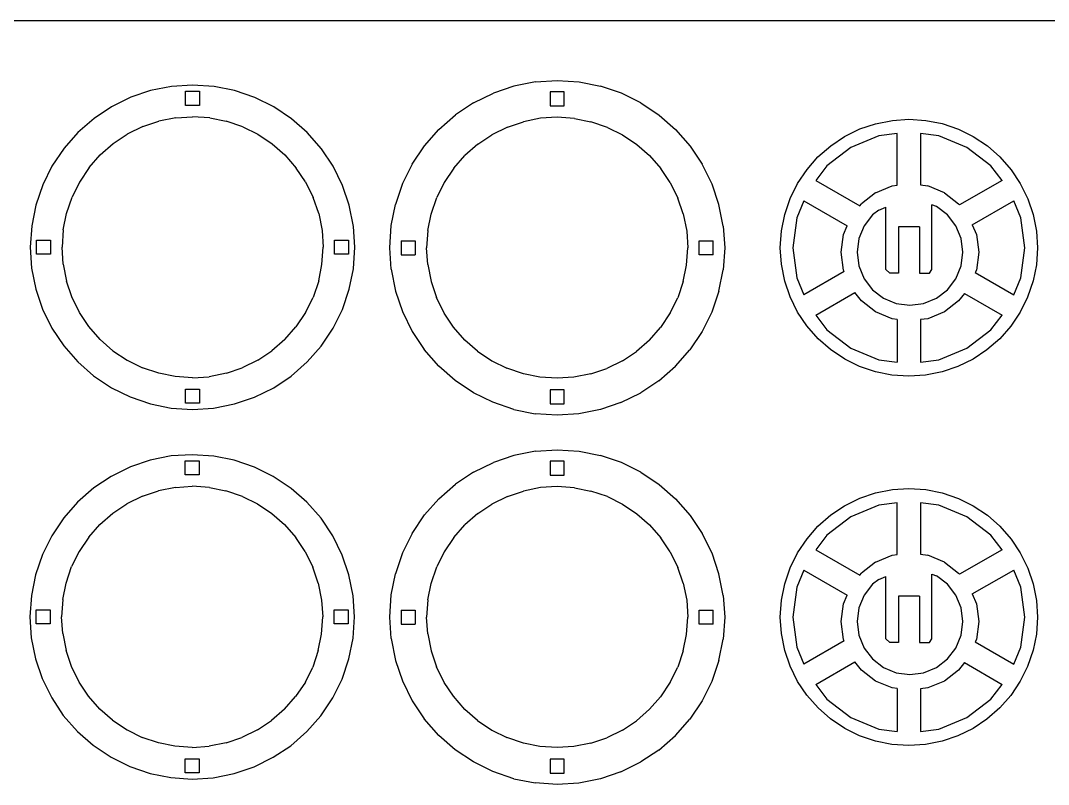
# Model space of a CAD drawing. Extents: x -2494 to 2494, y -1959 to 1959.
# Drawn here: x -1609 to -438, y 1087 to 1959 of the extents above; entities that cross this region are included whole.
import ezdxf

# ---------------------------------------------------------------- set-up
doc = ezdxf.new("R2010")
doc.units = 0
doc.header["$MEASUREMENT"] = 0
doc.layers.get('0').update_dxf_attribs({"linetype": 'CONTINUOUS'})

msp = doc.modelspace()

# ---------------------------------------------------------------- linework, layer by layer
for p, q in [((-2494.3, 1958.6), (2494.3, 1958.6)), ((-1022.1, 1888.7), (-1046.9, 1883.8)), ((-1022.1, 1888.7), (-997.5, 1890.3)), ((-997.5, 1890.3), (-972.3, 1888.7)), ((-972.3, 1888.7), (-948.1, 1883.8)), ((-1461.1, 1878.7), (-1483.7, 1871.1)), ((-1437, 1883.5), (-1461.1, 1878.7)), ((-1413.2, 1885), (-1437, 1883.5)), ((-1421.2, 1861.9), (-1421.2, 1877.9)), ((-1421.2, 1877.9), (-1405.2, 1877.9)), ((-1388.7, 1883.4), (-1413.2, 1885)), ((-1405.2, 1877.9), (-1405.2, 1861.9)), ((-1365.3, 1878.7), (-1388.7, 1883.4)), ((-1342.1, 1870.8), (-1365.3, 1878.7)), ((-1093, 1864.8), (-1070.3, 1875.9)), ((-1046.9, 1883.8), (-1070.3, 1875.9)), ((-989.5, 1877.3), (-1005.5, 1877.3)), ((-1005.5, 1877.3), (-1005.5, 1861.3)), ((-989.5, 1861.3), (-989.5, 1877.3)), ((-924.2, 1875.7), (-948.1, 1883.8)), ((-902.1, 1864.8), (-924.2, 1875.7)), ((-1483.7, 1871.1), (-1505.7, 1860.2)), ((-1320.7, 1860.2), (-1342.1, 1870.8)), ((-1093, 1864.8), (-1113.5, 1851.1)), ((-902.1, 1864.8), (-881.1, 1850.7)), ((-1505.7, 1860.2), (-1525.5, 1847)), ((-1405.2, 1861.9), (-1421.2, 1861.9)), ((-1300.3, 1846.6), (-1320.7, 1860.2)), ((-1005.5, 1861.3), (-989.5, 1861.3)), ((-1525.5, 1847), (-1544, 1830.8)), ((-1469.9, 1837.7), (-1451.8, 1843.8)), ((-1432.3, 1847.6), (-1451.8, 1843.8)), ((-1432.3, 1847.6), (-1413.2, 1848.9)), ((-1393.5, 1847.6), (-1413.2, 1848.9)), ((-1393.5, 1847.6), (-1374.7, 1843.8)), ((-1356, 1837.4), (-1374.7, 1843.8)), ((-1282.4, 1830.8), (-1300.3, 1846.6)), ((-1132.5, 1834.4), (-1113.5, 1851.1)), ((-1054.2, 1837.1), (-1036.1, 1843.2)), ((-1016.7, 1847.1), (-1036.1, 1843.2)), ((-997.6, 1848.3), (-1016.7, 1847.1)), ((-977.8, 1847), (-997.6, 1848.3)), ((-977.8, 1847), (-959.1, 1843.2)), ((-940.3, 1836.8), (-959.1, 1843.2)), ((-881.1, 1850.7), (-862.6, 1834.4)), ((-652.4, 1835), (-634.6, 1841)), ((-634.6, 1841), (-615.4, 1844.8)), ((-615.4, 1844.8), (-596.6, 1846)), ((-596.6, 1846), (-577.2, 1844.7)), ((-577.2, 1844.7), (-558.7, 1841.1)), ((-558.7, 1841.1), (-540.2, 1834.8)), ((-1544, 1830.8), (-1559.7, 1812.9)), ((-1503.6, 1818.3), (-1487.7, 1828.9)), ((-1469.9, 1837.7), (-1487.7, 1828.9)), ((-1356, 1837.4), (-1338.8, 1829)), ((-1338.8, 1829), (-1322.4, 1817.9)), ((-1266.3, 1812.4), (-1282.4, 1830.8)), ((-1148.8, 1815.9), (-1132.5, 1834.4)), ((-1087.9, 1817.7), (-1072, 1828.3)), ((-1054.2, 1837.1), (-1072, 1828.3)), ((-940.3, 1836.8), (-923.2, 1828.4)), ((-923.2, 1828.4), (-906.7, 1817.3)), ((-862.6, 1834.4), (-845.9, 1815.4)), ((-669.9, 1826.4), (-652.4, 1835)), ((-610, 1829.9), (-630.8, 1827.1)), ((-610, 1770.8), (-610, 1829.9)), ((-562.4, 1827.1), (-583.2, 1829.9)), ((-583.2, 1829.9), (-583.2, 1771.1)), ((-540.2, 1834.8), (-523.3, 1826.4)), ((-1518.5, 1805.3), (-1503.6, 1818.3)), ((-1322.4, 1817.9), (-1308, 1805.3)), ((-1087.9, 1817.7), (-1102.8, 1804.7)), ((-906.7, 1817.3), (-892.3, 1804.7)), ((-685.6, 1815.9), (-669.9, 1826.4)), ((-630.8, 1827.1), (-662.7, 1813.9)), ((-530.5, 1813.9), (-562.4, 1827.1)), ((-523.3, 1826.4), (-507.1, 1815.6)), ((-1559.7, 1812.9), (-1573.4, 1792.5)), ((-1531.1, 1790.9), (-1518.5, 1805.3)), ((-1308, 1805.3), (-1294.9, 1790.4)), ((-1253, 1792.5), (-1266.3, 1812.4)), ((-1162.8, 1794.9), (-1148.8, 1815.9)), ((-1115.4, 1790.3), (-1102.8, 1804.7)), ((-892.3, 1804.7), (-879.3, 1789.8)), ((-845.9, 1815.4), (-832.2, 1794.9)), ((-700.3, 1803.1), (-685.6, 1815.9)), ((-662.7, 1813.9), (-690.1, 1792.9)), ((-503.1, 1792.9), (-530.5, 1813.9)), ((-507.1, 1815.6), (-493, 1803.1)), ((-1162.8, 1794.9), (-1173.8, 1772.8)), ((-821, 1772.2), (-832.2, 1794.9)), ((-712.7, 1788.9), (-700.3, 1803.1)), ((-690.1, 1792.9), (-702.8, 1776.2)), ((-490.4, 1776.2), (-503.1, 1792.9)), ((-493, 1803.1), (-480.1, 1788.5)), ((-1573.4, 1792.5), (-1584, 1771.1)), ((-1531.1, 1790.9), (-1542.1, 1774.4)), ((-1284.3, 1774.5), (-1294.9, 1790.4)), ((-1242.2, 1770.5), (-1253, 1792.5)), ((-1115.4, 1790.3), (-1126.4, 1773.8)), ((-868.7, 1773.9), (-879.3, 1789.8)), ((-723.6, 1772.7), (-712.7, 1788.9)), ((-480.1, 1788.5), (-469.7, 1772.8)), ((-1584, 1771.1), (-1591.9, 1747.9)), ((-1542.1, 1774.4), (-1550.6, 1757.3)), ((-1284.3, 1774.5), (-1275.6, 1756.7)), ((-1234.5, 1747.9), (-1242.2, 1770.5)), ((-1173.8, 1772.8), (-1181.9, 1748.8)), ((-1126.4, 1773.8), (-1134.9, 1756.7)), ((-868.7, 1773.9), (-859.9, 1756.1)), ((-813.2, 1748.9), (-821, 1772.2)), ((-731.9, 1755.8), (-723.6, 1772.7)), ((-702.8, 1776.2), (-652.7, 1747.3)), ((-634.6, 1762.2), (-615.7, 1770)), ((-615.7, 1770), (-610, 1770.8)), ((-583.2, 1771.1), (-575.1, 1770)), ((-556.2, 1762.2), (-575.1, 1770)), ((-490.4, 1776.2), (-538.8, 1748.3)), ((-469.7, 1772.8), (-461.1, 1755.3)), ((-634.6, 1762.2), (-650.8, 1749.7)), ((-556.2, 1762.2), (-540, 1749.7)), ((-1591.9, 1747.9), (-1596.5, 1724.5)), ((-1557, 1738.5), (-1550.6, 1757.3)), ((-1269.4, 1738.6), (-1275.6, 1756.7)), ((-1229.8, 1723.9), (-1234.5, 1747.9)), ((-1186.7, 1724.7), (-1181.9, 1748.8)), ((-1141.3, 1737.9), (-1134.9, 1756.7)), ((-853.8, 1738), (-859.9, 1756.1)), ((-808.2, 1724), (-813.2, 1748.9)), ((-738.2, 1737.3), (-731.9, 1755.8)), ((-716.2, 1753.1), (-724.3, 1733.7)), ((-716.2, 1753.1), (-666.9, 1724.6)), ((-652.7, 1747.3), (-650.8, 1749.7)), ((-570.3, 1674.7), (-570.3, 1748.6)), ((-565.2, 1746.5), (-570.3, 1748.6)), ((-552.7, 1736.9), (-565.2, 1746.5)), ((-540, 1749.7), (-538.8, 1748.3)), ((-524.3, 1725.7), (-477, 1753.1)), ((-468.9, 1733.7), (-477, 1753.1)), ((-461.1, 1755.3), (-455, 1737.4)), ((-1560.7, 1719.8), (-1557, 1738.5)), ((-1269.4, 1738.6), (-1265.6, 1719.2)), ((-1145.1, 1719.2), (-1141.3, 1737.9)), ((-853.8, 1738), (-849.9, 1718.6)), ((-741.9, 1718.9), (-738.2, 1737.3)), ((-638, 1736.9), (-647.6, 1724.5)), ((-631, 1742.4), (-638, 1736.9)), ((-631, 1742.4), (-622.9, 1745.7)), ((-622.9, 1674.7), (-622.9, 1745.7)), ((-543.1, 1724.5), (-552.7, 1736.9)), ((-455, 1737.4), (-451.2, 1718.3)), ((-1596.5, 1724.5), (-1598.2, 1700)), ((-1228.2, 1700.1), (-1229.8, 1723.9)), ((-1188.4, 1699.4), (-1186.7, 1724.7)), ((-808.2, 1724), (-806.6, 1699.5)), ((-724.3, 1733.7), (-728.8, 1699.5)), ((-671.1, 1714.6), (-666.9, 1724.6)), ((-647.6, 1724.5), (-653.6, 1709.9)), ((-584.7, 1723.2), (-608.6, 1723.2)), ((-608.6, 1723.2), (-608.6, 1670.6)), ((-584.7, 1723.2), (-584.7, 1670.6)), ((-537.1, 1709.9), (-543.1, 1724.5)), ((-524.3, 1725.7), (-519.7, 1714.6)), ((-464.4, 1699.5), (-468.9, 1733.7)), ((-1560.7, 1719.8), (-1562, 1700)), ((-1265.6, 1719.2), (-1264.4, 1700.1)), ((-1145.1, 1719.2), (-1146.4, 1699.4)), ((-849.9, 1718.6), (-848.7, 1699.5)), ((-743.2, 1699.4), (-741.9, 1718.9)), ((-673.8, 1694.3), (-671.1, 1714.6)), ((-519.7, 1714.6), (-517, 1694.3)), ((-451.2, 1718.3), (-450, 1699.5)), ((-1598.2, 1700), (-1596.6, 1676.2)), ((-1591.1, 1708.1), (-1575.1, 1708.1)), ((-1591.1, 1692.1), (-1591.1, 1708.1)), ((-1575.1, 1708.1), (-1575.1, 1692.1)), ((-1560.8, 1680.9), (-1562, 1700)), ((-1265.7, 1680.3), (-1264.4, 1700.1)), ((-1251.3, 1708.1), (-1235.3, 1708.1)), ((-1251.3, 1692.1), (-1251.3, 1708.1)), ((-1235.3, 1708.1), (-1235.3, 1692.1)), ((-1229.9, 1675.6), (-1228.2, 1700.1)), ((-1186.8, 1674.9), (-1188.4, 1699.4)), ((-1175.4, 1707.5), (-1159.4, 1707.5)), ((-1175.4, 1707.5), (-1175.4, 1691.5)), ((-1159.4, 1707.5), (-1159.4, 1691.5)), ((-1145.1, 1680.3), (-1146.4, 1699.4)), ((-850, 1679.7), (-848.7, 1699.5)), ((-835.6, 1707.5), (-819.6, 1707.5)), ((-835.6, 1691.5), (-835.6, 1707.5)), ((-819.6, 1691.5), (-819.6, 1707.5)), ((-806.6, 1699.5), (-808.3, 1674.2)), ((-742, 1680.6), (-743.2, 1699.4)), ((-728.8, 1699.5), (-724.3, 1665.3)), ((-653.6, 1709.9), (-655.7, 1694.3)), ((-535.1, 1694.3), (-537.1, 1709.9)), ((-468.9, 1665.3), (-464.4, 1699.5)), ((-450, 1699.5), (-451.3, 1680)), ((-1575.1, 1692.1), (-1591.1, 1692.1)), ((-1235.3, 1692.1), (-1251.3, 1692.1)), ((-1175.4, 1691.5), (-1159.4, 1691.5)), ((-819.6, 1691.5), (-835.6, 1691.5)), ((-671.1, 1674), (-673.8, 1694.3)), ((-655.7, 1694.3), (-653.6, 1678.7)), ((-537.1, 1678.7), (-535.1, 1694.3)), ((-517, 1694.3), (-519.7, 1674)), ((-1596.6, 1676.2), (-1591.9, 1652.2)), ((-1560.8, 1680.9), (-1557, 1661.5)), ((-1269.4, 1661.6), (-1265.7, 1680.3)), ((-1234.5, 1652.2), (-1229.9, 1675.6)), ((-1145.1, 1680.3), (-1141.3, 1660.9)), ((-853.8, 1661), (-850, 1679.7)), ((-738.2, 1661.5), (-742, 1680.6)), ((-653.6, 1678.7), (-647.6, 1664.1)), ((-543.1, 1664.1), (-537.1, 1678.7)), ((-451.3, 1680), (-455, 1661.6)), ((-1186.8, 1674.9), (-1181.9, 1650)), ((-813.2, 1650), (-808.3, 1674.2)), ((-724.3, 1665.3), (-716.2, 1645.8)), ((-670.4, 1672.3), (-716.2, 1645.8)), ((-670.4, 1672.3), (-671.1, 1674)), ((-647.6, 1664.1), (-638, 1651.6)), ((-618.2, 1670.6), (-622.9, 1674.7)), ((-608.6, 1670.6), (-618.2, 1670.6)), ((-584.7, 1670.6), (-573.3, 1670.6)), ((-573.3, 1670.6), (-570.3, 1674.7)), ((-552.7, 1651.6), (-543.1, 1664.1)), ((-519.7, 1674), (-520.9, 1671.2)), ((-520.9, 1671.2), (-477, 1645.8)), ((-477, 1645.8), (-468.9, 1665.3)), ((-1591.9, 1652.2), (-1584.2, 1629.6)), ((-1550.8, 1643.4), (-1557, 1661.5)), ((-1269.4, 1661.6), (-1275.8, 1642.8)), ((-1242.4, 1629), (-1234.5, 1652.2)), ((-1141.3, 1660.9), (-1135.1, 1642.8)), ((-853.8, 1661), (-860.1, 1642.2)), ((-732.1, 1643.6), (-738.2, 1661.5)), ((-455, 1661.6), (-461.3, 1643.1)), ((-1542.1, 1625.6), (-1550.8, 1643.4)), ((-1284.3, 1625.7), (-1275.8, 1642.8)), ((-1181.9, 1650), (-1174, 1626.7)), ((-1126.4, 1625), (-1135.1, 1642.8)), ((-868.6, 1625.1), (-860.1, 1642.2)), ((-813.2, 1650), (-821.3, 1626.1)), ((-723.5, 1626.1), (-732.1, 1643.6)), ((-702.8, 1622.7), (-658.2, 1648.5)), ((-650.8, 1638.9), (-658.2, 1648.5)), ((-638, 1651.6), (-625.5, 1642.1)), ((-625.5, 1642.1), (-611, 1636)), ((-579.8, 1636), (-565.2, 1642.1)), ((-565.2, 1642.1), (-552.7, 1651.6)), ((-533.4, 1647.5), (-540, 1638.9)), ((-533.4, 1647.5), (-490.4, 1622.7)), ((-461.3, 1643.1), (-469.6, 1626.2)), ((-1584.2, 1629.6), (-1573.4, 1607.6)), ((-1253, 1607.6), (-1242.4, 1629)), ((-634.6, 1626.4), (-650.8, 1638.9)), ((-611, 1636), (-595.4, 1634)), ((-595.4, 1634), (-579.8, 1636)), ((-540, 1638.9), (-556.2, 1626.4)), ((-1531.5, 1609.7), (-1542.1, 1625.6)), ((-1284.3, 1625.7), (-1295.3, 1609.2)), ((-1174, 1626.7), (-1162.8, 1604)), ((-1115.8, 1609.1), (-1126.4, 1625)), ((-868.6, 1625.1), (-879.6, 1608.6)), ((-821.3, 1626.1), (-832.2, 1604)), ((-713.1, 1610.5), (-723.5, 1626.1)), ((-702.8, 1622.7), (-690.1, 1606)), ((-615.7, 1618.6), (-634.6, 1626.4)), ((-610, 1617.8), (-615.7, 1618.6)), ((-610, 1617.8), (-610, 1569.1)), ((-575.1, 1618.6), (-583.2, 1617.5)), ((-583.2, 1617.5), (-583.2, 1569.1)), ((-556.2, 1626.4), (-575.1, 1618.6)), ((-503.1, 1606), (-490.4, 1622.7)), ((-469.6, 1626.2), (-480.5, 1610)), ((-1573.4, 1607.6), (-1560.1, 1587.7)), ((-1518.4, 1594.8), (-1531.5, 1609.7)), ((-1307.9, 1594.8), (-1295.3, 1609.2)), ((-1266.7, 1587.2), (-1253, 1607.6)), ((-1102.7, 1594.2), (-1115.8, 1609.1)), ((-892.3, 1594.2), (-879.6, 1608.6)), ((-700.2, 1595.8), (-713.1, 1610.5)), ((-690.1, 1606), (-662.7, 1585)), ((-530.5, 1585), (-503.1, 1606)), ((-480.5, 1610), (-492.9, 1595.8)), ((-1504, 1582.1), (-1518.4, 1594.8)), ((-1307.9, 1594.8), (-1322.8, 1581.8)), ((-1162.8, 1604), (-1149.2, 1583.5)), ((-1088.4, 1581.6), (-1102.7, 1594.2)), ((-892.3, 1594.2), (-907.2, 1581.2)), ((-832.2, 1604), (-846.3, 1583)), ((-686.1, 1583.3), (-700.2, 1595.8)), ((-492.9, 1595.8), (-507.6, 1583)), ((-1560.1, 1587.7), (-1544, 1569.2)), ((-1504, 1582.1), (-1487.6, 1571.1)), ((-1282.4, 1569.3), (-1266.7, 1587.2)), ((-1132.5, 1564.5), (-1149.2, 1583.5)), ((-862.5, 1564.5), (-846.3, 1583)), ((-669.8, 1572.5), (-686.1, 1583.3)), ((-662.7, 1585), (-630.8, 1571.8)), ((-562.4, 1571.8), (-530.5, 1585)), ((-507.6, 1583), (-523.3, 1572.5)), ((-1487.6, 1571.1), (-1470.4, 1562.7)), ((-1338.7, 1571.2), (-1356.5, 1562.4)), ((-1338.7, 1571.2), (-1322.8, 1581.8)), ((-1088.4, 1581.6), (-1071.9, 1570.5)), ((-1071.9, 1570.5), (-1054.8, 1562.1)), ((-923.1, 1570.6), (-940.8, 1561.8)), ((-923.1, 1570.6), (-907.2, 1581.2)), ((-653, 1564.1), (-669.8, 1572.5)), ((-630.8, 1571.8), (-610, 1569.1)), ((-583.2, 1569.1), (-562.4, 1571.8)), ((-523.3, 1572.5), (-540.8, 1563.9)), ((-1544, 1569.2), (-1526.1, 1553.5)), ((-1451.7, 1556.3), (-1470.4, 1562.7)), ((-1374.6, 1556.3), (-1356.5, 1562.4)), ((-1300.9, 1553.1), (-1282.4, 1569.3)), ((-1114, 1548.2), (-1132.5, 1564.5)), ((-1036, 1555.7), (-1054.8, 1562.1)), ((-959, 1555.7), (-940.8, 1561.8)), ((-881.6, 1547.8), (-862.5, 1564.5)), ((-634.5, 1557.8), (-653, 1564.1)), ((-540.8, 1563.9), (-558.6, 1557.9)), ((-1526.1, 1553.5), (-1505.7, 1539.9)), ((-1432.9, 1552.5), (-1451.7, 1556.3)), ((-1413.2, 1551.2), (-1432.9, 1552.5)), ((-1413.2, 1551.2), (-1394.1, 1552.4)), ((-1374.6, 1556.3), (-1394.1, 1552.4)), ((-1320.7, 1539.9), (-1300.9, 1553.1)), ((-1093, 1534.1), (-1114, 1548.2)), ((-1017.3, 1551.9), (-1036, 1555.7)), ((-997.5, 1550.6), (-1017.3, 1551.9)), ((-978.4, 1551.9), (-997.5, 1550.6)), ((-959, 1555.7), (-978.4, 1551.9)), ((-881.6, 1547.8), (-902.1, 1534.1)), ((-616, 1554.2), (-634.5, 1557.8)), ((-596.5, 1552.9), (-616, 1554.2)), ((-577.8, 1554.1), (-596.5, 1552.9)), ((-558.6, 1557.9), (-577.8, 1554.1)), ((-1505.7, 1539.9), (-1484.3, 1529.3)), ((-1421.2, 1538.2), (-1405.2, 1538.2)), ((-1421.2, 1522.2), (-1421.2, 1538.2)), ((-1405.2, 1538.2), (-1405.2, 1522.2)), ((-1342.7, 1529), (-1320.7, 1539.9)), ((-1005.5, 1537.6), (-1005.5, 1521.6)), ((-989.5, 1537.6), (-1005.5, 1537.6)), ((-989.5, 1521.6), (-989.5, 1537.6)), ((-1484.3, 1529.3), (-1461.1, 1521.4)), ((-1365.3, 1521.4), (-1342.7, 1529)), ((-1070.9, 1523.2), (-1093, 1534.1)), ((-924.8, 1523), (-902.1, 1534.1)), ((-1461.1, 1521.4), (-1437.7, 1516.7)), ((-1437.7, 1516.7), (-1413.2, 1515.1)), ((-1405.2, 1522.2), (-1421.2, 1522.2)), ((-1413.2, 1515.1), (-1389.4, 1516.6)), ((-1389.4, 1516.6), (-1365.3, 1521.4)), ((-1046.9, 1515.1), (-1070.9, 1523.2)), ((-1046.9, 1515.1), (-1022.8, 1510.2)), ((-1005.5, 1521.6), (-989.5, 1521.6)), ((-948.1, 1515.1), (-972.9, 1510.2)), ((-924.8, 1523), (-948.1, 1515.1)), ((-997.5, 1508.6), (-1022.8, 1510.2)), ((-972.9, 1510.2), (-997.5, 1508.6)), ((-1022.1, 1467.6), (-1046.9, 1462.6)), ((-1022.1, 1467.6), (-997.5, 1469.1)), ((-997.5, 1469.1), (-972.3, 1467.5)), ((-972.3, 1467.5), (-948.1, 1462.6)), ((-1461.4, 1457.2), (-1484, 1449.5)), ((-1437.4, 1462), (-1461.4, 1457.2)), ((-1413.6, 1463.5), (-1437.4, 1462)), ((-1421.6, 1440.4), (-1421.6, 1456.4)), ((-1421.6, 1456.4), (-1405.6, 1456.4)), ((-1389.1, 1461.9), (-1413.6, 1463.5)), ((-1405.6, 1456.4), (-1405.6, 1440.4)), ((-1365.7, 1457.2), (-1389.1, 1461.9)), ((-1342.5, 1449.3), (-1365.7, 1457.2)), ((-1093, 1443.6), (-1070.3, 1454.7)), ((-1046.9, 1462.6), (-1070.3, 1454.7)), ((-989.5, 1456.2), (-1005.5, 1456.2)), ((-1005.5, 1456.2), (-1005.5, 1440.2)), ((-989.5, 1440.2), (-989.5, 1456.2)), ((-924.2, 1454.5), (-948.1, 1462.6)), ((-902.1, 1443.6), (-924.2, 1454.5)), ((-1484, 1449.5), (-1506, 1438.7)), ((-1321.1, 1438.7), (-1342.5, 1449.3)), ((-1093, 1443.6), (-1113.5, 1429.9)), ((-902.1, 1443.6), (-881.1, 1429.5)), ((-1506, 1438.7), (-1525.9, 1425.5)), ((-1405.6, 1440.4), (-1421.6, 1440.4)), ((-1300.7, 1425.1), (-1321.1, 1438.7)), ((-1132.5, 1413.2), (-1113.5, 1429.9)), ((-1005.5, 1440.2), (-989.5, 1440.2)), ((-881.1, 1429.5), (-862.6, 1413.2)), ((-1525.9, 1425.5), (-1544.4, 1409.3)), ((-1470.2, 1416.2), (-1452.1, 1422.3)), ((-1432.7, 1426.1), (-1452.1, 1422.3)), ((-1432.7, 1426.1), (-1413.6, 1427.4)), ((-1393.8, 1426.1), (-1413.6, 1427.4)), ((-1393.8, 1426.1), (-1375.1, 1422.3)), ((-1356.3, 1415.9), (-1375.1, 1422.3)), ((-1282.8, 1409.3), (-1300.7, 1425.1)), ((-1054.2, 1415.9), (-1036.1, 1422)), ((-1016.7, 1425.9), (-1036.1, 1422)), ((-997.6, 1427.1), (-1016.7, 1425.9)), ((-977.8, 1425.8), (-997.6, 1427.1)), ((-977.8, 1425.8), (-959.1, 1422)), ((-940.3, 1415.7), (-959.1, 1422)), ((-652.4, 1413.8), (-634.6, 1419.8)), ((-634.6, 1419.8), (-615.4, 1423.6)), ((-615.4, 1423.6), (-596.6, 1424.9)), ((-596.6, 1424.9), (-577.2, 1423.6)), ((-577.2, 1423.6), (-558.7, 1419.9)), ((-558.7, 1419.9), (-540.2, 1413.6)), ((-1544.4, 1409.3), (-1560.1, 1391.4)), ((-1503.9, 1396.8), (-1488, 1407.4)), ((-1470.2, 1416.2), (-1488, 1407.4)), ((-1356.3, 1415.9), (-1339.2, 1407.5)), ((-1339.2, 1407.5), (-1322.7, 1396.4)), ((-1266.6, 1390.9), (-1282.8, 1409.3)), ((-1148.8, 1394.7), (-1132.5, 1413.2)), ((-1087.9, 1396.5), (-1072, 1407.1)), ((-1054.2, 1415.9), (-1072, 1407.1)), ((-940.3, 1415.7), (-923.2, 1407.2)), ((-923.2, 1407.2), (-906.7, 1396.2)), ((-862.6, 1413.2), (-845.9, 1394.2)), ((-669.9, 1405.2), (-652.4, 1413.8)), ((-610, 1408.7), (-630.8, 1405.9)), ((-610, 1349.6), (-610, 1408.7)), ((-583.2, 1408.7), (-583.2, 1349.9)), ((-562.4, 1405.9), (-583.2, 1408.7)), ((-540.2, 1413.6), (-523.3, 1405.2)), ((-1518.8, 1383.7), (-1503.9, 1396.8)), ((-1322.7, 1396.4), (-1308.3, 1383.8)), ((-1162.8, 1373.7), (-1148.8, 1394.7)), ((-1087.9, 1396.5), (-1102.8, 1383.5)), ((-906.7, 1396.2), (-892.3, 1383.5)), ((-700.3, 1381.9), (-685.6, 1394.7)), ((-685.6, 1394.7), (-669.9, 1405.2)), ((-630.8, 1405.9), (-662.7, 1392.7)), ((-530.5, 1392.7), (-562.4, 1405.9)), ((-523.3, 1405.2), (-507.1, 1394.4)), ((-507.1, 1394.4), (-493, 1382)), ((-1560.1, 1391.4), (-1573.7, 1371)), ((-1531.5, 1369.4), (-1518.8, 1383.7)), ((-1308.3, 1383.8), (-1295.3, 1368.9)), ((-1253.4, 1371), (-1266.6, 1390.9)), ((-1115.4, 1369.1), (-1102.8, 1383.5)), ((-892.3, 1383.5), (-879.3, 1368.6)), ((-845.9, 1394.2), (-832.2, 1373.7)), ((-662.7, 1392.7), (-690.1, 1371.7)), ((-503.1, 1371.7), (-530.5, 1392.7)), ((-1573.7, 1371), (-1584.3, 1349.6)), ((-1242.6, 1349), (-1253.4, 1371)), ((-1162.8, 1373.7), (-1173.8, 1351.6)), ((-821, 1351), (-832.2, 1373.7)), ((-712.7, 1367.7), (-700.3, 1381.9)), ((-690.1, 1371.7), (-702.8, 1355.1)), ((-490.4, 1355.1), (-503.1, 1371.7)), ((-493, 1382), (-480.1, 1367.3)), ((-1531.5, 1369.4), (-1542.5, 1352.9)), ((-1284.7, 1353), (-1295.3, 1368.9)), ((-1115.4, 1369.1), (-1126.4, 1352.7)), ((-868.7, 1352.7), (-879.3, 1368.6)), ((-723.6, 1351.5), (-712.7, 1367.7)), ((-480.1, 1367.3), (-469.7, 1351.6)), ((-1584.3, 1349.6), (-1592.2, 1326.4)), ((-1542.5, 1352.9), (-1551, 1335.8)), ((-1284.7, 1353), (-1275.9, 1335.2)), ((-1234.9, 1326.4), (-1242.6, 1349)), ((-1173.8, 1351.6), (-1181.9, 1327.7)), ((-1126.4, 1352.7), (-1134.9, 1335.5)), ((-868.7, 1352.7), (-859.9, 1334.9)), ((-813.2, 1327.7), (-821, 1351)), ((-731.9, 1334.6), (-723.6, 1351.5)), ((-702.8, 1355.1), (-652.7, 1326.1)), ((-634.6, 1341), (-615.7, 1348.8)), ((-615.7, 1348.8), (-610, 1349.6)), ((-583.2, 1349.9), (-575.1, 1348.8)), ((-556.2, 1341), (-575.1, 1348.8)), ((-490.4, 1355.1), (-538.8, 1327.1)), ((-469.7, 1351.6), (-461.1, 1334.1)), ((-1557.3, 1317), (-1551, 1335.8)), ((-634.6, 1341), (-650.8, 1328.5)), ((-556.2, 1341), (-540, 1328.5)), ((-1592.2, 1326.4), (-1596.9, 1303)), ((-1269.8, 1317.1), (-1275.9, 1335.2)), ((-1230.1, 1302.4), (-1234.9, 1326.4)), ((-1186.7, 1303.5), (-1181.9, 1327.7)), ((-1141.3, 1316.7), (-1134.9, 1335.5)), ((-853.8, 1316.8), (-859.9, 1334.9)), ((-808.2, 1302.9), (-813.2, 1327.7)), ((-738.2, 1316.2), (-731.9, 1334.6)), ((-716.2, 1331.9), (-724.3, 1312.5)), ((-716.2, 1331.9), (-666.9, 1303.4)), ((-652.7, 1326.1), (-650.8, 1328.5)), ((-631, 1321.2), (-622.9, 1324.5)), ((-622.9, 1253.5), (-622.9, 1324.5)), ((-570.3, 1253.5), (-570.3, 1327.4)), ((-570.3, 1327.4), (-565.2, 1325.3)), ((-552.7, 1315.8), (-565.2, 1325.3)), ((-540, 1328.5), (-538.8, 1327.1)), ((-524.3, 1304.6), (-477, 1331.9)), ((-468.9, 1312.5), (-477, 1331.9)), ((-461.1, 1334.1), (-455, 1316.2)), ((-1561.1, 1298.3), (-1557.3, 1317)), ((-1269.8, 1317.1), (-1266, 1297.7)), ((-1145.1, 1298), (-1141.3, 1316.7)), ((-853.8, 1316.8), (-849.9, 1297.4)), ((-741.9, 1297.7), (-738.2, 1316.2)), ((-724.3, 1312.5), (-728.8, 1278.3)), ((-638, 1315.8), (-647.6, 1303.3)), ((-631, 1321.2), (-638, 1315.8)), ((-543.1, 1303.3), (-552.7, 1315.8)), ((-464.4, 1278.3), (-468.9, 1312.5)), ((-455, 1316.2), (-451.2, 1297.1)), ((-1596.9, 1303), (-1598.5, 1278.5)), ((-1228.6, 1278.5), (-1230.1, 1302.4)), ((-1188.4, 1278.3), (-1186.7, 1303.5)), ((-808.2, 1302.9), (-806.6, 1278.3)), ((-671.1, 1293.4), (-666.9, 1303.4)), ((-647.6, 1303.3), (-653.6, 1288.7)), ((-608.6, 1302), (-608.6, 1249.4)), ((-584.7, 1302), (-608.6, 1302)), ((-584.7, 1302), (-584.7, 1249.4)), ((-537.1, 1288.7), (-543.1, 1303.3)), ((-524.3, 1304.6), (-519.7, 1293.4)), ((-1561.1, 1298.3), (-1562.4, 1278.5)), ((-1266, 1297.7), (-1264.7, 1278.6)), ((-1145.1, 1298), (-1146.4, 1278.2)), ((-849.9, 1297.4), (-848.7, 1278.3)), ((-743.2, 1278.2), (-741.9, 1297.7)), ((-673.8, 1273.1), (-671.1, 1293.4)), ((-519.7, 1293.4), (-517, 1273.1)), ((-451.2, 1297.1), (-450, 1278.3)), ((-1598.5, 1278.5), (-1597, 1254.7)), ((-1591.4, 1286.5), (-1575.4, 1286.5)), ((-1591.4, 1270.5), (-1591.4, 1286.5)), ((-1575.4, 1286.5), (-1575.4, 1270.5)), ((-1561.2, 1259.4), (-1562.4, 1278.5)), ((-1266, 1258.8), (-1264.7, 1278.6)), ((-1251.7, 1286.5), (-1235.7, 1286.5)), ((-1251.7, 1270.5), (-1251.7, 1286.5)), ((-1235.7, 1286.5), (-1235.7, 1270.5)), ((-1230.2, 1254.1), (-1228.6, 1278.5)), ((-1186.8, 1253.7), (-1188.4, 1278.3)), ((-1175.4, 1286.3), (-1159.4, 1286.3)), ((-1175.4, 1286.3), (-1175.4, 1270.3)), ((-1159.4, 1286.3), (-1159.4, 1270.3)), ((-1145.1, 1259.1), (-1146.4, 1278.2)), ((-850, 1258.5), (-848.7, 1278.3)), ((-835.6, 1270.3), (-835.6, 1286.3)), ((-835.6, 1286.3), (-819.6, 1286.3)), ((-819.6, 1270.3), (-819.6, 1286.3)), ((-806.6, 1278.3), (-808.3, 1253)), ((-742, 1259.4), (-743.2, 1278.2)), ((-728.8, 1278.3), (-724.3, 1244.1)), ((-653.6, 1288.7), (-655.7, 1273.1)), ((-535.1, 1273.1), (-537.1, 1288.7)), ((-468.9, 1244.1), (-464.4, 1278.3)), ((-450, 1278.3), (-451.3, 1258.8)), ((-1575.4, 1270.5), (-1591.4, 1270.5)), ((-1235.7, 1270.5), (-1251.7, 1270.5)), ((-1175.4, 1270.3), (-1159.4, 1270.3)), ((-819.6, 1270.3), (-835.6, 1270.3)), ((-671.1, 1252.8), (-673.8, 1273.1)), ((-655.7, 1273.1), (-653.6, 1257.5)), ((-537.1, 1257.5), (-535.1, 1273.1)), ((-517, 1273.1), (-519.7, 1252.8)), ((-1597, 1254.7), (-1592.2, 1230.7)), ((-1561.2, 1259.4), (-1557.3, 1240)), ((-1269.8, 1240.1), (-1266, 1258.8)), ((-1234.9, 1230.7), (-1230.2, 1254.1)), ((-1145.1, 1259.1), (-1141.3, 1239.7)), ((-853.8, 1239.8), (-850, 1258.5)), ((-738.2, 1240.3), (-742, 1259.4)), ((-653.6, 1257.5), (-647.6, 1243)), ((-543.1, 1243), (-537.1, 1257.5)), ((-451.3, 1258.8), (-455, 1240.4)), ((-1186.8, 1253.7), (-1181.9, 1228.9)), ((-813.2, 1228.9), (-808.3, 1253)), ((-724.3, 1244.1), (-716.2, 1224.7)), ((-670.4, 1251.1), (-716.2, 1224.7)), ((-670.4, 1251.1), (-671.1, 1252.8)), ((-647.6, 1243), (-638, 1230.5)), ((-618.2, 1249.4), (-622.9, 1253.5)), ((-608.6, 1249.4), (-618.2, 1249.4)), ((-584.7, 1249.4), (-573.3, 1249.4)), ((-573.3, 1249.4), (-570.3, 1253.5)), ((-552.7, 1230.5), (-543.1, 1243)), ((-519.7, 1252.8), (-520.9, 1250)), ((-520.9, 1250), (-477, 1224.7)), ((-477, 1224.7), (-468.9, 1244.1)), ((-1592.2, 1230.7), (-1584.6, 1208.1)), ((-1551.2, 1221.9), (-1557.3, 1240)), ((-1269.8, 1240.1), (-1276.2, 1221.3)), ((-1242.8, 1207.5), (-1234.9, 1230.7)), ((-1141.3, 1239.7), (-1135.1, 1221.6)), ((-853.8, 1239.8), (-860.1, 1221)), ((-732.1, 1222.4), (-738.2, 1240.3)), ((-638, 1230.5), (-625.5, 1220.9)), ((-565.2, 1220.9), (-552.7, 1230.5)), ((-455, 1240.4), (-461.3, 1221.9)), ((-1542.4, 1204.1), (-1551.2, 1221.9)), ((-1284.6, 1204.2), (-1276.2, 1221.3)), ((-1181.9, 1228.9), (-1174, 1205.5)), ((-1126.4, 1203.8), (-1135.1, 1221.6)), ((-868.6, 1203.9), (-860.1, 1221)), ((-813.2, 1228.9), (-821.3, 1204.9)), ((-723.5, 1204.9), (-732.1, 1222.4)), ((-702.8, 1201.5), (-658.2, 1227.3)), ((-650.8, 1217.7), (-658.2, 1227.3)), ((-625.5, 1220.9), (-611, 1214.8)), ((-579.8, 1214.8), (-565.2, 1220.9)), ((-533.4, 1226.3), (-540, 1217.7)), ((-533.4, 1226.3), (-490.4, 1201.5)), ((-461.3, 1221.9), (-469.6, 1205)), ((-1584.6, 1208.1), (-1573.7, 1186)), ((-1253.4, 1186.1), (-1242.8, 1207.5)), ((-634.6, 1205.2), (-650.8, 1217.7)), ((-611, 1214.8), (-595.4, 1212.8)), ((-595.4, 1212.8), (-579.8, 1214.8)), ((-540, 1217.7), (-556.2, 1205.2)), ((-1531.8, 1188.2), (-1542.4, 1204.1)), ((-1284.6, 1204.2), (-1295.7, 1187.7)), ((-1174, 1205.5), (-1162.8, 1182.8)), ((-1115.8, 1187.9), (-1126.4, 1203.8)), ((-868.6, 1203.9), (-879.6, 1187.4)), ((-821.3, 1204.9), (-832.2, 1182.8)), ((-713.1, 1189.3), (-723.5, 1204.9)), ((-702.8, 1201.5), (-690.1, 1184.8)), ((-615.7, 1197.4), (-634.6, 1205.2)), ((-610, 1196.7), (-615.7, 1197.4)), ((-610, 1196.7), (-610, 1147.9)), ((-575.1, 1197.4), (-583.2, 1196.3)), ((-583.2, 1196.3), (-583.2, 1147.9)), ((-556.2, 1205.2), (-575.1, 1197.4)), ((-503.1, 1184.8), (-490.4, 1201.5)), ((-469.6, 1205), (-480.5, 1188.8)), ((-1573.7, 1186), (-1560.5, 1166.2)), ((-1518.8, 1173.3), (-1531.8, 1188.2)), ((-1308.3, 1173.3), (-1295.7, 1187.7)), ((-1267, 1165.7), (-1253.4, 1186.1)), ((-1102.7, 1173), (-1115.8, 1187.9)), ((-892.3, 1173.1), (-879.6, 1187.4)), ((-700.2, 1174.6), (-713.1, 1189.3)), ((-690.1, 1184.8), (-662.7, 1163.8)), ((-530.5, 1163.8), (-503.1, 1184.8)), ((-480.5, 1188.8), (-492.9, 1174.6)), ((-1504.4, 1160.6), (-1518.8, 1173.3)), ((-1308.3, 1173.3), (-1323.2, 1160.3)), ((-1162.8, 1182.8), (-1149.2, 1162.3)), ((-1088.4, 1160.4), (-1102.7, 1173)), ((-892.3, 1173.1), (-907.2, 1160)), ((-832.2, 1182.8), (-846.3, 1161.8)), ((-686.1, 1162.1), (-700.2, 1174.6)), ((-492.9, 1174.6), (-507.6, 1161.8)), ((-1560.5, 1166.2), (-1544.3, 1147.7)), ((-1504.4, 1160.6), (-1487.9, 1149.6)), ((-1339.1, 1149.7), (-1323.2, 1160.3)), ((-1282.8, 1147.8), (-1267, 1165.7)), ((-1132.5, 1143.3), (-1149.2, 1162.3)), ((-1088.4, 1160.4), (-1071.9, 1149.4)), ((-923.1, 1149.4), (-907.2, 1160)), ((-862.5, 1143.3), (-846.3, 1161.8)), ((-669.8, 1151.3), (-686.1, 1162.1)), ((-662.7, 1163.8), (-630.8, 1150.6)), ((-562.4, 1150.6), (-530.5, 1163.8)), ((-507.6, 1161.8), (-523.3, 1151.3)), ((-1487.9, 1149.6), (-1470.8, 1141.1)), ((-1339.1, 1149.7), (-1356.9, 1140.9)), ((-1071.9, 1149.4), (-1054.8, 1140.9)), ((-923.1, 1149.4), (-940.8, 1140.6)), ((-653, 1142.9), (-669.8, 1151.3)), ((-630.8, 1150.6), (-610, 1147.9)), ((-583.2, 1147.9), (-562.4, 1150.6)), ((-523.3, 1151.3), (-540.8, 1142.7)), ((-1544.3, 1147.7), (-1526.4, 1132)), ((-1452, 1134.8), (-1470.8, 1141.1)), ((-1375, 1134.8), (-1356.9, 1140.9)), ((-1301.2, 1131.6), (-1282.8, 1147.8)), ((-1114, 1127), (-1132.5, 1143.3)), ((-1036, 1134.5), (-1054.8, 1140.9)), ((-959, 1134.5), (-940.8, 1140.6)), ((-881.6, 1126.6), (-862.5, 1143.3)), ((-634.5, 1136.7), (-653, 1142.9)), ((-616, 1133), (-634.5, 1136.7)), ((-558.6, 1136.7), (-577.8, 1132.9)), ((-540.8, 1142.7), (-558.6, 1136.7)), ((-1526.4, 1132), (-1506, 1118.4)), ((-1433.3, 1131), (-1452, 1134.8)), ((-1413.5, 1129.7), (-1433.3, 1131)), ((-1413.5, 1129.7), (-1394.4, 1130.9)), ((-1375, 1134.8), (-1394.4, 1130.9)), ((-1321.1, 1118.4), (-1301.2, 1131.6)), ((-1093, 1113), (-1114, 1127)), ((-1017.3, 1130.7), (-1036, 1134.5)), ((-997.5, 1129.4), (-1017.3, 1130.7)), ((-978.4, 1130.7), (-997.5, 1129.4)), ((-959, 1134.5), (-978.4, 1130.7)), ((-881.6, 1126.6), (-902.1, 1113)), ((-596.5, 1131.7), (-616, 1133)), ((-577.8, 1132.9), (-596.5, 1131.7)), ((-1506, 1118.4), (-1484.6, 1107.8)), ((-1421.6, 1116.7), (-1405.6, 1116.7)), ((-1421.6, 1100.7), (-1421.6, 1116.7)), ((-1405.6, 1116.7), (-1405.6, 1100.7)), ((-1343.1, 1107.5), (-1321.1, 1118.4)), ((-989.5, 1116.4), (-1005.5, 1116.4)), ((-1005.5, 1116.4), (-1005.5, 1100.4)), ((-989.5, 1100.4), (-989.5, 1116.4)), ((-1484.6, 1107.8), (-1461.4, 1099.9)), ((-1365.7, 1099.9), (-1343.1, 1107.5)), ((-1070.9, 1102), (-1093, 1113)), ((-1046.9, 1093.9), (-1070.9, 1102)), ((-924.8, 1101.8), (-948.1, 1093.9)), ((-924.8, 1101.8), (-902.1, 1113)), ((-1461.4, 1099.9), (-1438, 1095.2)), ((-1438, 1095.2), (-1413.6, 1093.6)), ((-1405.6, 1100.7), (-1421.6, 1100.7)), ((-1413.6, 1093.6), (-1389.7, 1095.1)), ((-1389.7, 1095.1), (-1365.7, 1099.9)), ((-1046.9, 1093.9), (-1022.8, 1089.1)), ((-1005.5, 1100.4), (-989.5, 1100.4)), ((-948.1, 1093.9), (-972.9, 1089)), ((-997.5, 1087.4), (-1022.8, 1089.1)), ((-972.9, 1089), (-997.5, 1087.4))]:
    msp.add_line(p, q)

doc.saveas('drawing.dxf')
